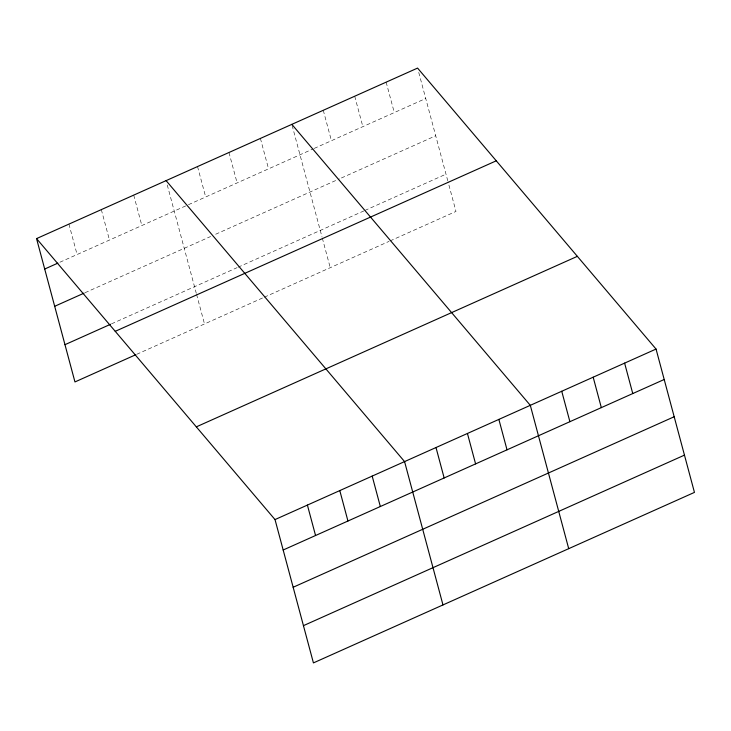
<?xml version="1.0" encoding="UTF-8"?>
<svg xmlns="http://www.w3.org/2000/svg" width="731" height="731" viewBox="0 0 731 731"><rect width="100%" height="100%" fill="white"/><g stroke="black" fill="none" stroke-linecap="round" stroke-linejoin="round"><path stroke-width="0.55" stroke-dasharray="3.65 2.74" d="M59.887 262.237L187.438 205.155M188.443 204.698L313.17 148.886M314.184 148.43L425.725 98.511M85.052 292.702L210.601 236.515M215.672 234.249L339.376 178.885M341.404 177.98L435.713 135.774M111.532 323.842L237.109 267.647M238.123 267.19L363.864 210.921M364.879 210.464L446.001 174.161M136.697 354.307L263.315 297.645M264.33 297.188L389.056 241.376M390.071 240.919L455.98 211.423L448.057 181.836M418.744 72.433L447.756 180.74M386.142 82.155L394.292 112.583M354.709 96.227L362.859 126.655M323.276 110.29L331.426 140.718M292.126 125.449L322.024 237.008M322.316 238.105L330.238 267.692M260.4 138.424L268.551 168.852M228.967 152.496L237.118 182.924M197.534 166.567L205.685 196.986M167.262 184.98L196.283 293.277M196.575 294.374L204.506 323.961M133.709 195.122L141.86 225.55M101.326 209.614L109.476 240.042M68.933 224.115L77.093 254.534"/><path stroke-width="1.1" d="M36.55 238.608L417.575 68.093L656.045 349.062L694.45 492.392L313.425 662.907L275.02 519.577L36.55 238.608L74.955 381.938L135.683 354.763M44.701 269.035L57.859 263.142M54.688 306.289L84.038 293.158M64.977 344.676L110.518 324.299M115.242 331.326L496.267 160.811M196.328 426.858L577.353 256.343M275.02 519.577L656.045 349.062M283.171 550.004L664.196 379.49M293.158 587.258L674.183 416.743M303.438 625.654L684.463 455.13M291.833 124.361L530.304 405.33L568.709 548.661M166.101 180.63L404.572 461.599L442.977 604.93M624.612 363.124L632.763 393.552M593.179 377.196L601.33 407.624M561.737 391.268L569.897 421.686M498.871 419.402L507.022 449.821M467.438 433.465L475.589 463.893M436.005 447.536L444.156 477.955M372.18 476.091L380.33 506.519M339.796 490.592L347.947 521.011M307.404 505.084L315.554 535.512"/></g></svg>
